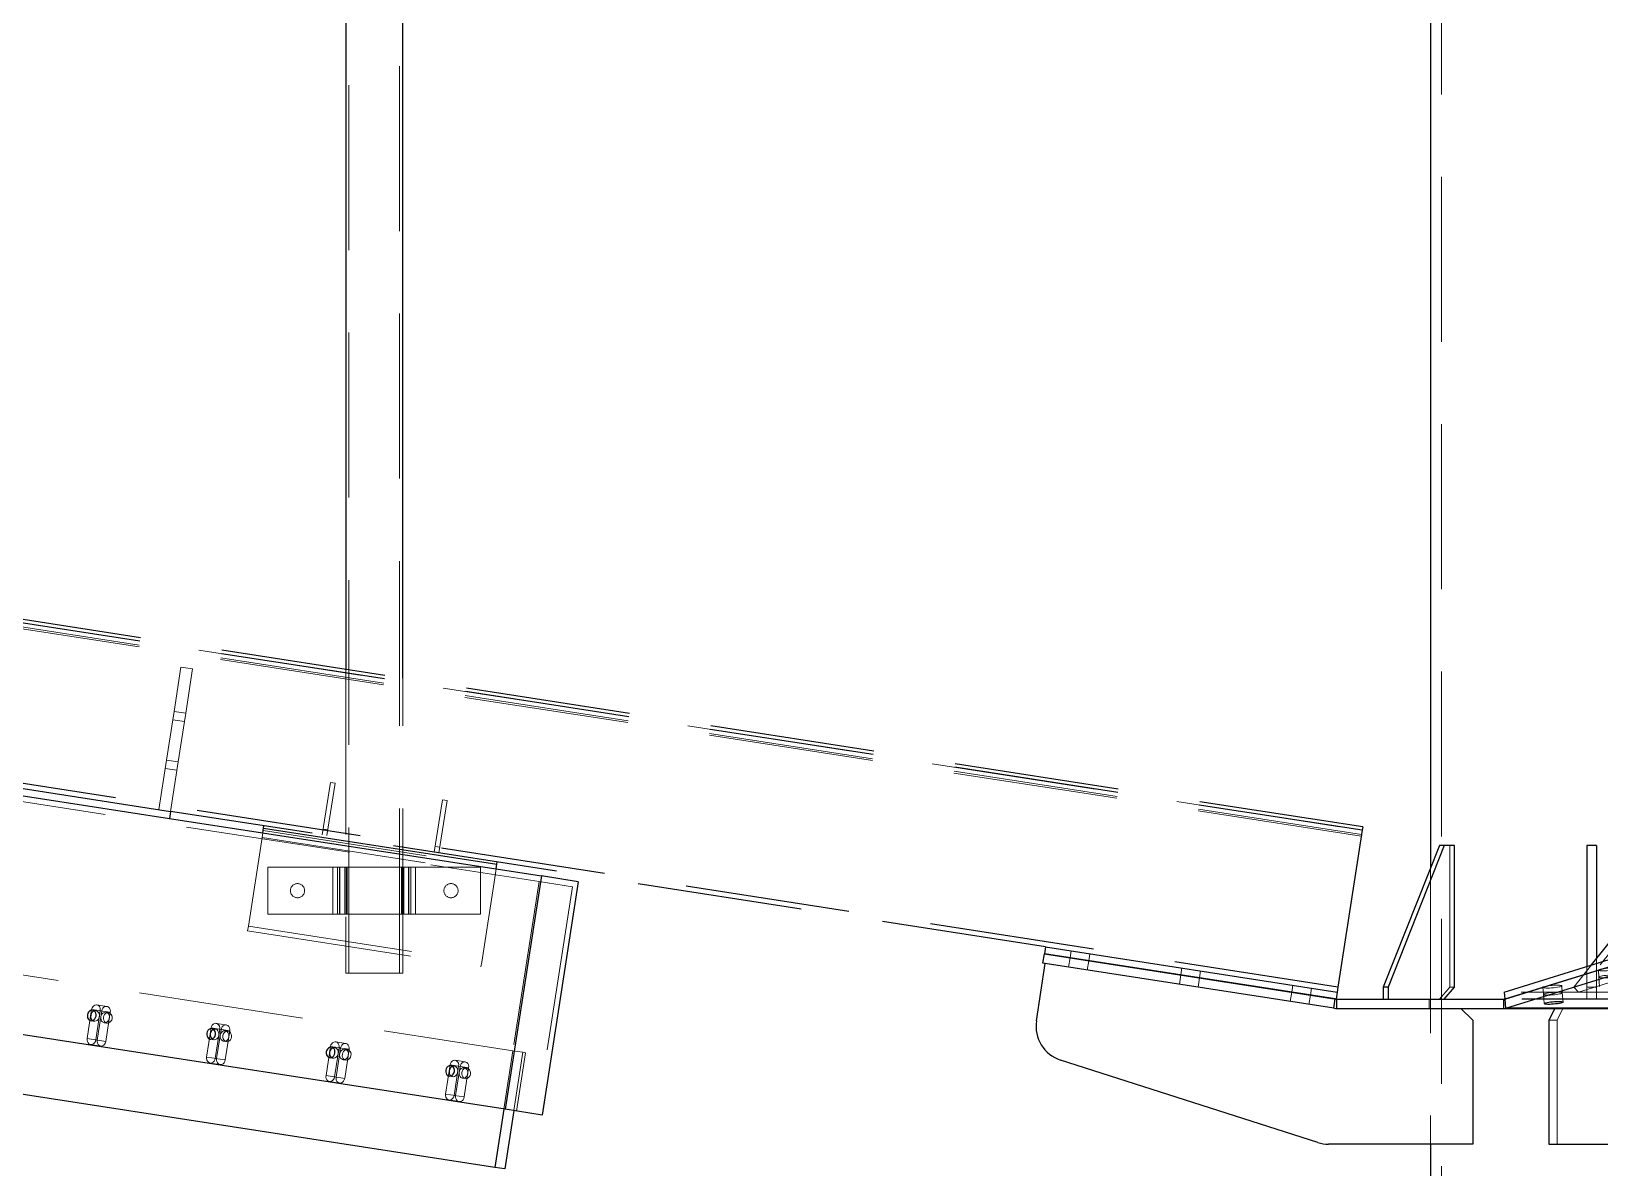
# Model space of a CAD drawing. Header units: millimetres. Extents: x 122 to 2816, y -707 to 556.
# Drawn here: x 656.04 to 668.12, y 299.58 to 308.33 of the extents above; entities that cross this region are included whole.
import ezdxf

# ---------------------------------------------------------------- set-up
doc = ezdxf.new("R2010")
doc.units = ezdxf.units.MM
doc.linetypes.add('HIDDEN', pattern=[1.905, 1.27, -0.635])

msp = doc.modelspace()

# ---------------------------------------------------------------- linework, layer by layer
at = {"color": 7, "linetype": 'HIDDEN', "lineweight": 18}
for p, q in [((666.90068, 326.26111), (666.90068, 298.988383)), ((658.487585, 317.440991), (658.487585, 301.077354)), ((658.876313, 301.077354), (658.876313, 317.440991)), ((627.210234, 308.228194), (666.290174, 302.1783)), ((666.28329, 302.133832), (627.20335, 308.183726)), ((666.285327, 302.146988), (627.205386, 308.196883)), ((657.140717, 303.09384), (657.193612, 303.435524)), ((657.283451, 303.421616), (657.193612, 303.435524)), ((657.230556, 303.079932), (657.283451, 303.421616)), ((658.462404, 303.417046), (658.462404, 301.077354)), ((658.901495, 301.077354), (658.901495, 303.349072)), ((657.082694, 302.719038), (657.130882, 303.030314)), ((657.130882, 303.030314), (657.140717, 303.09384)), ((657.220721, 303.016406), (657.130882, 303.030314)), ((657.230556, 303.079932), (657.140717, 303.09384)), ((657.220721, 303.016406), (657.230556, 303.079932)), ((657.172533, 302.70513), (657.220721, 303.016406)), ((653.471014, 302.786676), (659.951287, 301.783476)), ((657.023689, 302.337884), (657.082694, 302.719038)), ((657.172533, 302.70513), (657.082694, 302.719038)), ((657.113527, 302.323976), (657.172533, 302.70513)), ((657.162699, 302.641604), (657.07286, 302.655512)), ((658.344019, 302.54745), (658.281434, 302.143174)), ((658.379954, 302.541887), (658.317369, 302.137611)), ((658.379954, 302.541887), (658.344019, 302.54745)), ((659.206473, 302.413935), (659.143888, 302.009659)), ((659.242408, 302.408372), (659.179823, 302.004096)), ((659.242408, 302.408372), (659.206473, 302.413935)), ((657.826676, 302.176778), (659.623455, 301.898622)), ((658.324323, 302.182531), (658.288388, 302.188094)), ((657.712632, 301.440098), (657.818331, 302.122874)), ((657.818331, 302.122874), (657.823894, 302.15881)), ((657.818331, 302.122874), (659.61511, 301.844718)), ((666.964476, 300.970201), (666.964476, 302.06111)), ((668.916495, 302.133832), (667.957262, 300.933195)), ((659.186777, 302.049016), (659.150841, 302.054579)), ((657.863767, 301.895536), (657.863767, 301.5319)), ((657.863767, 301.895536), (658.363767, 301.895536)), ((658.363767, 301.895536), (658.363767, 301.5319)), ((658.363767, 301.895536), (658.472858, 301.895536)), ((658.400131, 301.895536), (658.400131, 301.5319)), ((658.415364, 301.895536), (658.415364, 301.5319)), ((658.418313, 301.5319), (658.418313, 301.895536)), ((658.454676, 301.895536), (658.454676, 301.5319)), ((658.466961, 301.895536), (658.466961, 301.5319)), ((658.472858, 301.895536), (658.89104, 301.895536)), ((658.472858, 301.5319), (658.472858, 301.895536)), ((658.89104, 301.895536), (659.000131, 301.895536)), ((658.89104, 301.895536), (658.89104, 301.5319)), ((658.896937, 301.895536), (658.896937, 301.5319)), ((658.909222, 301.5319), (658.909222, 301.895536)), ((658.945585, 301.895536), (658.945585, 301.5319)), ((658.948534, 301.895536), (658.948534, 301.5319)), ((658.963767, 301.5319), (658.963767, 301.895536)), ((659.000131, 301.895536), (659.000131, 301.5319)), ((659.000131, 301.895536), (659.500131, 301.895536)), ((659.500131, 301.895536), (659.500131, 301.5319)), ((659.509411, 301.161942), (659.61511, 301.844718)), ((659.61511, 301.844718), (659.620673, 301.880654)), ((666.816408, 301.886422), (666.816408, 299.76111)), ((659.951287, 301.783476), (659.680085, 300.031617)), ((660.208935, 301.74359), (659.937733, 299.991731)), ((660.208935, 301.74359), (659.951287, 301.783476)), ((653.109609, 301.50874), (659.749624, 300.480812)), ((657.863767, 301.5319), (658.363767, 301.5319)), ((658.363767, 301.5319), (658.472858, 301.5319)), ((658.472858, 301.5319), (658.89104, 301.5319)), ((658.89104, 301.5319), (659.000131, 301.5319)), ((659.000131, 301.5319), (659.500131, 301.5319)), ((657.707069, 301.404163), (657.712632, 301.440098)), ((657.707069, 301.404163), (659.503848, 301.126007)), ((657.712632, 301.440098), (659.509411, 301.161942)), ((664.049094, 301.250293), (664.040749, 301.19639)), ((664.184492, 301.174138), (664.192836, 301.228041)), ((667.920909, 300.971311), (668.920791, 301.280891)), ((667.957262, 300.933195), (669.080249, 301.280891)), ((659.503848, 301.126007), (659.509411, 301.161942)), ((663.849804, 301.152356), (663.850099, 301.15426)), ((663.850099, 301.15426), (666.096072, 300.806565)), ((664.040749, 301.19639), (664.029623, 301.124519)), ((664.173365, 301.102266), (664.184492, 301.174138)), ((664.902564, 301.118169), (664.894219, 301.064266)), ((665.037962, 301.042013), (665.046306, 301.095917)), ((667.920909, 300.971311), (668.056931, 301.141563)), ((668.020953, 301.130424), (668.020953, 300.970201)), ((668.09368, 301.187562), (668.09368, 300.970201)), ((668.109115, 301.10143), (668.113287, 301.047527)), ((658.462404, 301.077354), (658.901495, 301.077354)), ((664.894219, 301.064266), (664.883093, 300.992395)), ((665.026835, 300.970142), (665.037962, 301.042013)), ((665.756034, 300.986045), (665.747689, 300.932142)), ((666.885747, 300.879292), (666.964476, 300.970201)), ((667.00084, 300.970201), (666.964476, 300.970201)), ((667.68238, 300.969306), (667.686552, 300.915403)), ((667.831573, 300.926628), (667.8274, 300.980532)), ((667.957262, 300.933195), (667.920909, 300.971311)), ((668.09368, 300.970201), (668.020953, 300.970201)), ((668.020953, 300.970201), (668.020953, 300.879292)), ((668.09368, 300.970201), (668.09368, 300.879292)), ((668.113287, 301.047527), (668.11885, 300.975656)), ((665.747689, 300.932142), (665.736563, 300.860271)), ((665.880305, 300.838018), (665.891431, 300.909889)), ((665.891431, 300.909889), (665.899776, 300.963793)), ((666.071038, 300.808491), (666.082164, 300.880362)), ((666.807317, 300.879292), (666.807317, 300.806565)), ((667.38112, 300.879292), (667.388115, 300.879292)), ((670.690585, 300.933195), (667.383943, 300.933195)), ((670.694758, 300.879292), (667.388115, 300.879292)), ((670.698214, 300.880362), (667.391572, 300.880362)), ((667.397135, 300.808491), (667.391572, 300.880362)), ((667.686552, 300.915403), (667.692115, 300.843532)), ((667.837136, 300.854757), (667.831573, 300.926628)), ((656.471079, 300.574393), (656.505849, 300.79899)), ((656.505849, 300.79899), (656.583143, 300.787025)), ((656.53827, 300.789372), (656.512505, 300.79336)), ((656.572081, 300.788737), (656.537312, 300.56414)), ((656.622518, 300.822326), (656.545224, 300.834291)), ((656.548374, 300.562427), (656.583143, 300.787025)), ((656.572081, 300.788737), (656.649376, 300.776771)), ((656.649376, 300.776771), (656.614606, 300.552174)), ((656.636176, 300.774215), (656.615564, 300.777406)), ((667.397135, 300.808491), (670.703777, 300.808491)), ((667.836354, 300.806565), (667.7909, 300.715656)), ((656.499988, 300.712505), (656.525753, 300.708517)), ((656.603047, 300.696551), (656.623659, 300.69336)), ((657.390976, 300.431986), (657.425746, 300.656583)), ((657.425746, 300.656583), (657.50304, 300.644617)), ((657.458167, 300.646964), (657.432402, 300.650953)), ((657.491978, 300.64633), (657.457209, 300.421732)), ((657.542415, 300.679918), (657.465121, 300.691884)), ((657.468271, 300.42002), (657.50304, 300.644617)), ((657.491978, 300.64633), (657.569273, 300.634364)), ((657.569273, 300.634364), (657.534503, 300.409766)), ((657.556073, 300.631808), (657.535461, 300.634999)), ((667.727916, 300.715656), (667.7909, 300.715656)), ((667.7909, 300.715656), (667.7909, 299.76111)), ((656.471079, 300.574393), (656.548374, 300.562427)), ((656.497937, 300.528839), (656.575231, 300.516873)), ((656.537312, 300.56414), (656.614606, 300.552174)), ((657.419885, 300.570098), (657.44565, 300.566109)), ((657.522944, 300.554143), (657.543556, 300.550953)), ((658.310873, 300.289578), (658.345643, 300.514175)), ((658.345643, 300.514175), (658.422937, 300.50221)), ((658.378064, 300.504557), (658.352299, 300.508545)), ((658.411875, 300.503922), (658.377106, 300.279325)), ((658.462312, 300.53751), (658.385017, 300.549476)), ((658.388167, 300.277612), (658.422937, 300.50221)), ((658.411875, 300.503922), (658.48917, 300.491956)), ((658.48917, 300.491956), (658.4544, 300.267359)), ((658.47597, 300.4894), (658.455358, 300.492591)), ((657.390976, 300.431986), (657.468271, 300.42002)), ((657.417834, 300.386431), (657.495128, 300.374466)), ((657.457209, 300.421732), (657.534503, 300.409766)), ((658.339782, 300.42769), (658.365547, 300.423702)), ((658.442841, 300.411736), (658.463453, 300.408545)), ((659.23077, 300.14717), (659.26554, 300.371768)), ((659.26554, 300.371768), (659.342834, 300.359802)), ((659.297961, 300.362149), (659.272196, 300.366138)), ((659.382209, 300.395103), (659.304914, 300.407069)), ((659.749624, 300.480812), (659.680085, 300.031617)), ((659.826918, 300.468846), (659.749624, 300.480812)), ((659.826918, 300.468846), (659.757379, 300.019651)), ((659.84753, 300.465655), (659.777991, 300.01646)), ((659.84753, 300.465655), (659.826918, 300.468846)), ((658.310873, 300.289578), (658.388167, 300.277612)), ((658.337731, 300.244024), (658.415025, 300.232058)), ((658.377106, 300.279325), (658.4544, 300.267359)), ((659.259679, 300.285283), (659.285444, 300.281294)), ((659.331772, 300.361514), (659.297003, 300.136917)), ((659.308064, 300.135205), (659.342834, 300.359802)), ((659.331772, 300.361514), (659.409066, 300.349549)), ((659.362738, 300.269328), (659.38335, 300.266137)), ((659.409066, 300.349549), (659.374297, 300.124951)), ((659.395867, 300.346993), (659.375255, 300.350183)), ((659.23077, 300.14717), (659.308064, 300.135205)), ((659.297003, 300.136917), (659.374297, 300.124951)), ((659.257628, 300.101616), (659.334922, 300.08965))]:
    msp.add_line(p, q, dxfattribs=at)
at = {"color": 7, "linetype": 'Continuous', "lineweight": 25}
for p, q in [((666.816408, 312.170201), (666.816408, 301.886422)), ((658.462404, 311.236278), (658.462404, 303.417046)), ((658.901495, 303.349072), (658.901495, 311.304253)), ((655.757599, 302.47869), (657.105183, 302.270072)), ((655.765943, 302.532593), (657.113527, 302.323976)), ((657.113527, 302.323976), (657.105183, 302.270072)), ((657.105183, 302.270072), (659.969272, 301.826688)), ((657.823894, 302.15881), (657.829457, 302.194746)), ((657.829457, 302.194746), (657.832239, 302.212713)), ((657.829457, 302.194746), (659.626236, 301.91659)), ((668.056931, 301.141563), (668.885218, 302.1783)), ((666.885747, 302.06111), (666.452734, 300.970201)), ((666.92211, 302.06111), (666.489097, 300.970201)), ((666.92211, 302.06111), (666.885747, 302.06111)), ((667.00084, 302.06111), (666.92211, 302.06111)), ((667.00084, 300.970201), (667.00084, 302.06111)), ((668.09368, 302.06111), (668.020953, 302.06111)), ((668.020953, 302.06111), (668.020953, 301.130424)), ((668.09368, 302.06111), (668.09368, 301.187562)), ((659.626236, 301.91659), (659.629018, 301.934557)), ((659.620673, 301.880654), (659.626236, 301.91659)), ((659.969272, 301.826688), (659.691116, 300.029909)), ((660.252685, 301.782813), (659.969272, 301.826688)), ((660.252685, 301.782813), (659.974528, 299.986035)), ((663.831977, 301.155116), (663.843104, 301.226987)), ((663.851448, 301.280891), (663.843104, 301.226987)), ((663.843104, 301.226987), (666.089077, 300.879292)), ((666.082164, 300.880362), (663.843104, 301.226987)), ((663.851448, 301.280891), (666.097422, 300.933195)), ((667.383943, 300.933195), (668.50693, 301.280891)), ((667.388115, 300.879292), (668.511102, 301.226987)), ((667.391572, 300.880362), (668.511102, 301.226987)), ((663.781439, 300.710746), (663.849804, 301.152356)), ((666.071038, 300.808491), (663.831977, 301.155116)), ((667.397135, 300.808491), (668.516665, 301.155116)), ((659.691116, 300.029909), (653.236608, 301.02912)), ((666.489097, 300.970201), (666.452734, 300.970201)), ((666.452734, 300.970201), (666.452734, 300.879292)), ((666.489097, 300.970201), (666.489097, 300.879292)), ((666.92211, 300.879292), (667.00084, 300.970201)), ((666.071038, 300.808491), (666.082164, 300.880362)), ((666.097422, 300.933195), (666.089077, 300.879292)), ((666.096072, 300.879292), (667.38112, 300.879292)), ((666.096072, 300.806565), (666.096072, 300.879292)), ((667.38112, 300.806565), (667.38112, 300.879292)), ((667.383943, 300.933195), (667.388115, 300.879292)), ((667.397135, 300.808491), (667.391572, 300.880362)), ((666.096072, 300.806565), (667.38112, 300.806565)), ((667.050618, 300.806565), (667.141527, 300.715656)), ((667.38112, 300.806565), (668.250643, 300.806565)), ((667.77337, 300.806565), (667.727916, 300.715656)), ((659.610546, 299.582422), (652.94992, 300.613542)), ((667.141527, 300.715656), (667.141527, 299.76111)), ((667.727916, 300.715656), (667.727916, 299.76111)), ((665.948644, 299.774134), (663.967683, 300.409319)), ((659.680085, 300.031617), (659.610546, 299.582422)), ((659.757379, 300.019651), (659.68784, 299.570456)), ((659.974528, 299.986035), (659.691116, 300.029909)), ((667.141527, 299.76111), (666.031917, 299.76111)), ((666.816408, 299.76111), (666.816408, 299.124747)), ((667.727916, 299.76111), (668.282721, 299.76111)), ((659.68784, 299.570456), (659.610546, 299.582422))]:
    msp.add_line(p, q, dxfattribs=at)
at = {"color": 7, "linetype": 'HIDDEN', "lineweight": 25}
for p, q in [((666.103322, 300.971311), (627.023382, 307.021205)), ((666.294248, 302.204613), (646.799197, 305.222606)), ((663.851448, 301.280891), (657.113527, 302.323976)), ((666.290174, 302.1783), (666.103322, 300.971311)), ((666.294248, 302.204613), (666.290174, 302.1783)), ((666.103322, 300.971311), (666.097422, 300.933195))]:
    msp.add_line(p, q, dxfattribs=at)
at = {"color": 8, "linetype": 'HIDDEN', "lineweight": 25}
msp.add_line((666.290174, 302.1783), (646.795123, 305.196293), dxfattribs=at)
at = {"color": 8, "linetype": 'Continuous', "lineweight": 25}
msp.add_line((668.26316, 300.808491), (667.397135, 300.808491), dxfattribs=at)
at = {"color": 7, "linetype": 'HIDDEN', "lineweight": 18, "flags": 128}
for points in [[(668.145689, 301.095917), (668.13299, 301.096177), (668.122565, 301.096945), (668.114901, 301.098186), (668.110357, 301.09984), (668.109146, 301.101831), (668.111323, 301.104066), (668.116788, 301.106441), (668.125285, 301.108843), (668.136416, 301.111161), (668.149661, 301.113287), (668.1644, 301.115121), (668.179945, 301.116577), (668.195569, 301.117587), (668.21054, 301.118104), (668.22416, 301.118104), (668.23579, 301.117587), (668.244888, 301.116577), (668.251028, 301.115121), (668.253923, 301.113287), (668.253437, 301.111161), (668.249593, 301.108843), (668.242571, 301.106441), (668.232699, 301.104066), (668.220439, 301.101831), (668.206365, 301.09984), (668.191133, 301.098186), (668.175457, 301.096945), (668.160069, 301.096177), (668.145689, 301.095917)], [(667.718954, 300.963793), (667.706255, 300.964053), (667.69583, 300.964821), (667.688166, 300.966061), (667.683622, 300.967716), (667.682411, 300.969707), (667.684588, 300.971942), (667.690053, 300.974317), (667.69855, 300.976719), (667.709681, 300.979037), (667.722926, 300.981163), (667.737665, 300.982997), (667.75321, 300.984453), (667.768834, 300.985463), (667.783805, 300.98598), (667.797425, 300.98598), (667.809055, 300.985463), (667.818153, 300.984453), (667.824293, 300.982997), (667.827188, 300.981163), (667.826702, 300.979037), (667.822858, 300.976719), (667.815836, 300.974317), (667.805964, 300.971942), (667.793704, 300.969707), (667.77963, 300.967716), (667.764398, 300.966061), (667.748722, 300.964821), (667.733334, 300.964053), (667.718954, 300.963793)], [(668.248223, 301.062804), (668.254695, 301.061392), (668.257946, 301.059595), (668.257823, 301.057496), (668.254332, 301.055194), (668.247637, 301.052795), (668.23805, 301.050412), (668.22602, 301.048157), (668.212109, 301.046135), (668.196968, 301.04444), (668.181305, 301.043153), (668.165851, 301.042332), (668.151331, 301.042016), (668.138421, 301.042221), (668.127727, 301.042936), (668.119749, 301.044129), (668.114859, 301.045742), (668.113285, 301.047702), (668.115103, 301.049916), (668.120226, 301.05228), (668.128415, 301.054685), (668.139287, 301.057017), (668.152334, 301.059169), (668.166946, 301.061038), (668.182439, 301.062538), (668.198089, 301.063598), (668.213164, 301.06417), (668.22696, 301.064226), (668.238831, 301.063763), (668.248223, 301.062804)], [(668.149862, 301.042013), (668.137162, 301.042274), (668.126737, 301.043042), (668.119073, 301.044282), (668.114529, 301.045937), (668.113318, 301.047928), (668.115496, 301.050163), (668.120961, 301.052537), (668.129457, 301.05494), (668.140588, 301.057258), (668.153833, 301.059384), (668.168573, 301.061217), (668.184118, 301.062673), (668.199741, 301.063683), (668.214713, 301.064201), (668.228332, 301.064201), (668.239963, 301.063683), (668.249061, 301.062673), (668.2552, 301.061217), (668.258095, 301.059384), (668.257609, 301.057258), (668.253765, 301.05494), (668.246743, 301.052537), (668.236872, 301.050163), (668.224612, 301.047928), (668.210537, 301.045937), (668.195305, 301.044282), (668.179629, 301.043042), (668.164242, 301.042274), (668.149862, 301.042013)], [(667.821488, 300.930679), (667.82796, 300.929268), (667.831211, 300.927471), (667.831088, 300.925372), (667.827597, 300.923069), (667.820902, 300.920671), (667.811315, 300.918288), (667.799285, 300.916033), (667.785374, 300.914011), (667.770233, 300.912316), (667.75457, 300.911029), (667.739116, 300.910208), (667.724596, 300.909892), (667.711686, 300.910097), (667.700993, 300.910812), (667.693014, 300.912004), (667.688124, 300.913618), (667.68655, 300.915578), (667.688368, 300.917791), (667.693491, 300.920156), (667.70168, 300.922561), (667.712552, 300.924893), (667.725599, 300.927044), (667.740211, 300.928914), (667.755704, 300.930414), (667.771354, 300.931474), (667.786429, 300.932046), (667.800225, 300.932101), (667.812096, 300.931639), (667.821488, 300.930679)], [(667.723127, 300.909889), (667.710427, 300.910149), (667.700002, 300.910918), (667.692338, 300.912158), (667.687794, 300.913813), (667.686583, 300.915804), (667.688761, 300.918039), (667.694226, 300.920413), (667.702722, 300.922816), (667.713853, 300.925134), (667.727098, 300.927259), (667.741838, 300.929093), (667.757383, 300.930549), (667.773006, 300.931559), (667.787978, 300.932077), (667.801597, 300.932077), (667.813228, 300.931559), (667.822326, 300.930549), (667.828465, 300.929093), (667.83136, 300.927259), (667.830874, 300.925134), (667.82703, 300.922816), (667.820008, 300.920413), (667.810137, 300.918039), (667.797877, 300.915804), (667.783802, 300.913813), (667.76857, 300.912158), (667.752894, 300.910918), (667.737507, 300.910149), (667.723127, 300.909889)], [(656.505849, 300.79899), (656.508954, 300.810173), (656.51449, 300.820033), (656.522008, 300.827774), (656.530901, 300.832768), (656.540447, 300.834609), (656.549873, 300.83315), (656.558415, 300.828508), (656.565382, 300.82106), (656.570208, 300.811408), (656.572503, 300.800335), (656.572081, 300.788737)], [(656.524894, 300.788182), (656.533493, 300.78969), (656.542919, 300.788231), (656.551461, 300.783589), (656.558428, 300.77614), (656.563254, 300.766488), (656.565549, 300.755415), (656.565128, 300.743818), (656.562023, 300.732636), (656.556487, 300.722775), (656.548968, 300.715034), (656.540075, 300.71004), (656.530529, 300.708199), (656.521103, 300.709658), (656.513363, 300.713695)], [(656.576189, 300.742105), (656.579294, 300.753287), (656.58483, 300.763148), (656.592349, 300.770889), (656.601241, 300.775882), (656.610787, 300.777724), (656.620213, 300.776265), (656.628755, 300.771623), (656.635722, 300.764174), (656.640548, 300.754523), (656.642844, 300.743449), (656.642422, 300.731852), (656.639317, 300.72067), (656.633781, 300.710809), (656.626262, 300.703068), (656.61737, 300.698075), (656.607824, 300.696233), (656.598398, 300.697692), (656.589856, 300.702334), (656.582889, 300.709783), (656.578063, 300.719435), (656.575767, 300.730508), (656.576189, 300.742105)], [(656.583143, 300.787025), (656.586248, 300.798207), (656.591784, 300.808068), (656.599303, 300.815808), (656.608195, 300.820802), (656.617741, 300.822644), (656.627167, 300.821184), (656.635709, 300.816543), (656.642676, 300.809094), (656.647502, 300.799442), (656.649797, 300.788369), (656.649376, 300.776771)], [(656.596801, 300.738914), (656.599906, 300.750096), (656.605442, 300.759957), (656.612961, 300.767698), (656.621853, 300.772692), (656.631399, 300.774533), (656.640825, 300.773074), (656.649367, 300.768432), (656.656334, 300.760984), (656.66116, 300.751332), (656.663455, 300.740258), (656.663034, 300.728661), (656.659929, 300.717479), (656.654393, 300.707618), (656.646874, 300.699877), (656.637981, 300.694884), (656.628435, 300.693042), (656.61901, 300.694501), (656.610467, 300.699143), (656.603501, 300.706592), (656.598674, 300.716244), (656.596379, 300.727317), (656.596801, 300.738914)], [(657.425746, 300.656583), (657.42885, 300.667765), (657.434386, 300.677626), (657.441905, 300.685367), (657.450798, 300.69036), (657.460344, 300.692202), (657.46977, 300.690743), (657.478312, 300.686101), (657.485278, 300.678652), (657.490105, 300.669), (657.4924, 300.657927), (657.491978, 300.64633)], [(657.444791, 300.645774), (657.45339, 300.647282), (657.462816, 300.645823), (657.471358, 300.641181), (657.478325, 300.633733), (657.483151, 300.624081), (657.485446, 300.613008), (657.485024, 300.60141), (657.48192, 300.590228), (657.476384, 300.580367), (657.468865, 300.572626), (657.459972, 300.567633), (657.450426, 300.565791), (657.441, 300.56725), (657.43326, 300.571288)], [(657.496086, 300.599698), (657.499191, 300.61088), (657.504727, 300.620741), (657.512246, 300.628481), (657.521138, 300.633475), (657.530684, 300.635317), (657.54011, 300.633857), (657.548652, 300.629215), (657.555619, 300.621767), (657.560445, 300.612115), (657.56274, 300.601042), (657.562319, 300.589444), (657.559214, 300.578262), (657.553678, 300.568401), (657.546159, 300.560661), (657.537266, 300.555667), (657.527721, 300.553825), (657.518295, 300.555285), (657.509752, 300.559927), (657.502786, 300.567375), (657.49796, 300.577027), (657.495664, 300.5881), (657.496086, 300.599698)], [(657.50304, 300.644617), (657.506145, 300.655799), (657.511681, 300.66566), (657.5192, 300.673401), (657.528092, 300.678394), (657.537638, 300.680236), (657.547064, 300.678777), (657.555606, 300.674135), (657.562573, 300.666686), (657.567399, 300.657034), (657.569694, 300.645961), (657.569273, 300.634364)], [(657.516698, 300.596507), (657.519803, 300.607689), (657.525339, 300.61755), (657.532858, 300.62529), (657.54175, 300.630284), (657.551296, 300.632126), (657.560722, 300.630667), (657.569264, 300.626025), (657.576231, 300.618576), (657.581057, 300.608924), (657.583352, 300.597851), (657.58293, 300.586253), (657.579826, 300.575071), (657.57429, 300.565211), (657.566771, 300.55747), (657.557878, 300.552476), (657.548332, 300.550634), (657.538906, 300.552094), (657.530364, 300.556736), (657.523398, 300.564184), (657.518571, 300.573836), (657.516276, 300.584909), (657.516698, 300.596507)], [(656.537312, 300.56414), (656.534207, 300.552958), (656.528671, 300.543097), (656.521152, 300.535356), (656.51226, 300.530363), (656.502714, 300.528521), (656.493288, 300.52998), (656.484746, 300.534622), (656.477779, 300.542071), (656.472953, 300.551723), (656.470658, 300.562796), (656.471079, 300.574393)], [(656.614606, 300.552174), (656.611501, 300.540992), (656.605965, 300.531131), (656.598447, 300.52339), (656.589554, 300.518397), (656.580008, 300.516555), (656.570582, 300.518014), (656.56204, 300.522656), (656.555073, 300.530105), (656.550247, 300.539757), (656.547952, 300.55083), (656.548374, 300.562427)], [(658.345643, 300.514175), (658.348747, 300.525357), (658.354283, 300.535218), (658.361802, 300.542959), (658.370695, 300.547953), (658.380241, 300.549794), (658.389667, 300.548335), (658.398209, 300.543693), (658.405175, 300.536245), (658.410002, 300.526593), (658.412297, 300.515519), (658.411875, 300.503922)], [(658.364688, 300.503367), (658.373287, 300.504875), (658.382713, 300.503416), (658.391255, 300.498774), (658.398222, 300.491325), (658.403048, 300.481673), (658.405343, 300.4706), (658.404921, 300.459003), (658.401817, 300.44782), (658.396281, 300.43796), (658.388762, 300.430219), (658.379869, 300.425225), (658.370323, 300.423384), (658.360897, 300.424843), (658.353157, 300.42888)], [(658.415983, 300.45729), (658.419088, 300.468472), (658.424624, 300.478333), (658.432143, 300.486074), (658.441035, 300.491067), (658.450581, 300.492909), (658.460007, 300.49145), (658.468549, 300.486808), (658.475516, 300.479359), (658.480342, 300.469707), (658.482637, 300.458634), (658.482216, 300.447037), (658.479111, 300.435855), (658.473575, 300.425994), (658.466056, 300.418253), (658.457163, 300.41326), (658.447617, 300.411418), (658.438192, 300.412877), (658.429649, 300.417519), (658.422683, 300.424968), (658.417857, 300.434619), (658.415561, 300.445693), (658.415983, 300.45729)], [(658.422937, 300.50221), (658.426042, 300.513392), (658.431578, 300.523253), (658.439097, 300.530993), (658.447989, 300.535987), (658.457535, 300.537829), (658.466961, 300.536369), (658.475503, 300.531727), (658.48247, 300.524279), (658.487296, 300.514627), (658.489591, 300.503554), (658.48917, 300.491956)], [(658.436595, 300.454099), (658.4397, 300.465281), (658.445236, 300.475142), (658.452754, 300.482883), (658.461647, 300.487876), (658.471193, 300.489718), (658.480619, 300.488259), (658.489161, 300.483617), (658.496128, 300.476168), (658.500954, 300.466516), (658.503249, 300.455443), (658.502827, 300.443846), (658.499723, 300.432664), (658.494187, 300.422803), (658.486668, 300.415062), (658.477775, 300.410069), (658.468229, 300.408227), (658.458803, 300.409686), (658.450261, 300.414328), (658.443295, 300.421777), (658.438468, 300.431429), (658.436173, 300.442502), (658.436595, 300.454099)], [(657.457209, 300.421732), (657.454104, 300.41055), (657.448568, 300.400689), (657.441049, 300.392949), (657.432157, 300.387955), (657.422611, 300.386113), (657.413185, 300.387572), (657.404643, 300.392214), (657.397676, 300.399663), (657.39285, 300.409315), (657.390554, 300.420388), (657.390976, 300.431986)], [(657.534503, 300.409766), (657.531398, 300.398584), (657.525862, 300.388724), (657.518343, 300.380983), (657.509451, 300.375989), (657.499905, 300.374147), (657.490479, 300.375607), (657.481937, 300.380249), (657.47497, 300.387697), (657.470144, 300.397349), (657.467849, 300.408422), (657.468271, 300.42002)], [(659.26554, 300.371768), (659.268644, 300.38295), (659.27418, 300.392811), (659.281699, 300.400551), (659.290592, 300.405545), (659.300138, 300.407387), (659.309564, 300.405928), (659.318106, 300.401286), (659.325072, 300.393837), (659.329899, 300.384185), (659.332194, 300.373112), (659.331772, 300.361514)], [(659.342834, 300.359802), (659.345939, 300.370984), (659.351475, 300.380845), (659.358993, 300.388586), (659.367886, 300.393579), (659.377432, 300.395421), (659.386858, 300.393962), (659.3954, 300.38932), (659.402367, 300.381871), (659.407193, 300.372219), (659.409488, 300.361146), (659.409066, 300.349549)], [(658.377106, 300.279325), (658.374001, 300.268143), (658.368465, 300.258282), (658.360946, 300.250541), (658.352054, 300.245547), (658.342508, 300.243706), (658.333082, 300.245165), (658.32454, 300.249807), (658.317573, 300.257256), (658.312747, 300.266907), (658.310451, 300.277981), (658.310873, 300.289578)], [(658.4544, 300.267359), (658.451295, 300.256177), (658.445759, 300.246316), (658.43824, 300.238575), (658.429348, 300.233582), (658.419802, 300.23174), (658.410376, 300.233199), (658.401834, 300.237841), (658.394867, 300.24529), (658.390041, 300.254942), (658.387746, 300.266015), (658.388167, 300.277612)], [(659.284585, 300.360959), (659.293184, 300.362467), (659.30261, 300.361008), (659.311152, 300.356366), (659.318118, 300.348917), (659.322945, 300.339266), (659.32524, 300.328192), (659.324818, 300.316595), (659.321714, 300.305413), (659.316178, 300.295552), (659.308659, 300.287811), (659.299766, 300.282818), (659.29022, 300.280976), (659.280794, 300.282435), (659.273054, 300.286473)], [(659.33588, 300.314883), (659.338985, 300.326065), (659.344521, 300.335925), (659.35204, 300.343666), (659.360932, 300.34866), (659.370478, 300.350501), (659.379904, 300.349042), (659.388446, 300.3444), (659.395413, 300.336952), (659.400239, 300.3273), (659.402534, 300.316227), (659.402113, 300.304629), (659.399008, 300.293447), (659.393472, 300.283586), (659.385953, 300.275846), (659.37706, 300.270852), (659.367514, 300.26901), (659.358089, 300.270469), (659.349546, 300.275111), (659.34258, 300.28256), (659.337753, 300.292212), (659.335458, 300.303285), (659.33588, 300.314883)], [(659.356492, 300.311692), (659.359596, 300.322874), (659.365132, 300.332735), (659.372651, 300.340475), (659.381544, 300.345469), (659.39109, 300.347311), (659.400516, 300.345851), (659.409058, 300.341209), (659.416024, 300.333761), (659.420851, 300.324109), (659.423146, 300.313036), (659.422724, 300.301438), (659.41962, 300.290256), (659.414084, 300.280395), (659.406565, 300.272655), (659.397672, 300.267661), (659.388126, 300.265819), (659.3787, 300.267279), (659.370158, 300.271921), (659.363192, 300.279369), (659.358365, 300.289021), (659.35607, 300.300094), (659.356492, 300.311692)], [(659.297003, 300.136917), (659.293898, 300.125735), (659.288362, 300.115874), (659.280843, 300.108133), (659.27195, 300.10314), (659.262405, 300.101298), (659.252979, 300.102757), (659.244436, 300.107399), (659.23747, 300.114848), (659.232644, 300.1245), (659.230348, 300.135573), (659.23077, 300.14717)], [(659.374297, 300.124951), (659.371192, 300.113769), (659.365656, 300.103908), (659.358137, 300.096168), (659.349245, 300.091174), (659.339699, 300.089332), (659.330273, 300.090792), (659.321731, 300.095434), (659.314764, 300.102882), (659.309938, 300.112534), (659.307643, 300.123607), (659.308064, 300.135205)]]:
    msp.add_lwpolyline(points, dxfattribs=at)
at = {"color": 7, "linetype": 'Continuous', "lineweight": 25, "flags": 128}
for points in [[(667.764626, 300.83948), (667.749037, 300.838521), (667.734178, 300.838058), (667.720742, 300.838114), (667.709358, 300.838686), (667.700558, 300.839746), (667.694754, 300.841246), (667.692218, 300.843115), (667.693067, 300.845267), (667.697262, 300.847599), (667.704606, 300.850004), (667.714758, 300.852369), (667.727241, 300.854582), (667.741472, 300.856542), (667.756785, 300.858156), (667.772466, 300.859348), (667.787779, 300.860063), (667.802011, 300.860268), (667.814494, 300.859952), (667.824645, 300.859131), (667.83199, 300.857844), (667.836184, 300.856149), (667.837033, 300.854127), (667.834497, 300.851872), (667.828693, 300.849489), (667.819893, 300.84709), (667.808509, 300.844788), (667.795073, 300.842689), (667.780214, 300.840892), (667.764626, 300.83948)], [(656.539363, 300.747806), (656.539785, 300.759404), (656.537489, 300.770477), (656.532663, 300.780129), (656.525696, 300.787577), (656.517154, 300.792219), (656.507728, 300.793679), (656.498182, 300.791837), (656.48929, 300.786843), (656.481771, 300.779103), (656.476235, 300.769242), (656.47313, 300.75806), (656.472708, 300.746462), (656.475004, 300.735389), (656.47983, 300.725737), (656.486797, 300.718288), (656.495339, 300.713647), (656.504765, 300.712187), (656.514311, 300.714029), (656.523203, 300.719023), (656.530722, 300.726763), (656.536258, 300.736624), (656.539363, 300.747806)], [(657.45926, 300.605399), (657.459681, 300.616996), (657.457386, 300.628069), (657.45256, 300.637721), (657.445593, 300.64517), (657.437051, 300.649812), (657.427625, 300.651271), (657.418079, 300.649429), (657.409187, 300.644436), (657.401668, 300.636695), (657.396132, 300.626834), (657.393027, 300.615652), (657.392605, 300.604055), (657.394901, 300.592981), (657.399727, 300.58333), (657.406693, 300.575881), (657.415236, 300.571239), (657.424662, 300.56978), (657.434207, 300.571622), (657.4431, 300.576615), (657.450619, 300.584356), (657.456155, 300.594217), (657.45926, 300.605399)], [(658.379157, 300.462991), (658.379578, 300.474589), (658.377283, 300.485662), (658.372457, 300.495314), (658.36549, 300.502762), (658.356948, 300.507404), (658.347522, 300.508863), (658.337976, 300.507022), (658.329084, 300.502028), (658.321565, 300.494287), (658.316029, 300.484427), (658.312924, 300.473244), (658.312502, 300.461647), (658.314798, 300.450574), (658.319624, 300.440922), (658.32659, 300.433473), (658.335133, 300.428831), (658.344558, 300.427372), (658.354104, 300.429214), (658.362997, 300.434207), (658.370516, 300.441948), (658.376052, 300.451809), (658.379157, 300.462991)], [(659.299054, 300.320584), (659.299475, 300.332181), (659.29718, 300.343254), (659.292354, 300.352906), (659.285387, 300.360355), (659.276845, 300.364997), (659.267419, 300.366456), (659.257873, 300.364614), (659.248981, 300.359621), (659.241462, 300.35188), (659.235926, 300.342019), (659.232821, 300.330837), (659.232399, 300.319239), (659.234694, 300.308166), (659.239521, 300.298514), (659.246487, 300.291066), (659.25503, 300.286424), (659.264455, 300.284965), (659.274001, 300.286806), (659.282894, 300.2918), (659.290413, 300.299541), (659.295949, 300.309401), (659.299054, 300.320584)]]:
    msp.add_lwpolyline(points, dxfattribs=at)
at = {"color": 7, "linetype": 'HIDDEN', "lineweight": 18}
for centre in [(658.09104, 301.713718), (659.272858, 301.713718)]:
    msp.add_circle(centre, 0.054545, dxfattribs=at)
at = {"color": 7, "linetype": 'Continuous', "lineweight": 25}
for centre, radius, start, end in [((666.096072, 300.970201), 0.090909, 261.2, 270), ((656.53935, 300.745788), 0.041294, 168.428425, 231.0011731), ((656.539395, 300.750166), 0.040687, 110.8779949, 174.4924069), ((666.096072, 300.970201), 0.163636, 261.2, 270), ((657.459247, 300.60338), 0.041294, 168.428425, 231.0011731), ((657.459292, 300.607758), 0.040687, 110.8779949, 174.4924069), ((664.050956, 300.669022), 0.272727, 171.2, 252.2218252), ((658.379188, 300.465351), 0.040687, 110.8779949, 174.4924069), ((658.379144, 300.460973), 0.041294, 168.428425, 231.0011731), ((659.299041, 300.318565), 0.041294, 168.428425, 231.0011731), ((659.299085, 300.322943), 0.040687, 110.8779949, 174.4924069), ((666.031917, 300.033838), 0.272727, 252.2218252, 270)]:
    msp.add_arc(centre, radius, start, end, dxfattribs=at)
for major_axis, ratio, start_param, end_param in [((0.307288, -0.087438), 0.080967311, 6.005964656, 6.159553631), ((0.318986, -0.154872), 0.165634387, 5.954413377, 6.108002351)]:
    msp.add_ellipse((667.087502, 300.970201), major_axis=major_axis, ratio=ratio, start_param=start_param, end_param=end_param, dxfattribs=at)

doc.saveas('drawing.dxf')
